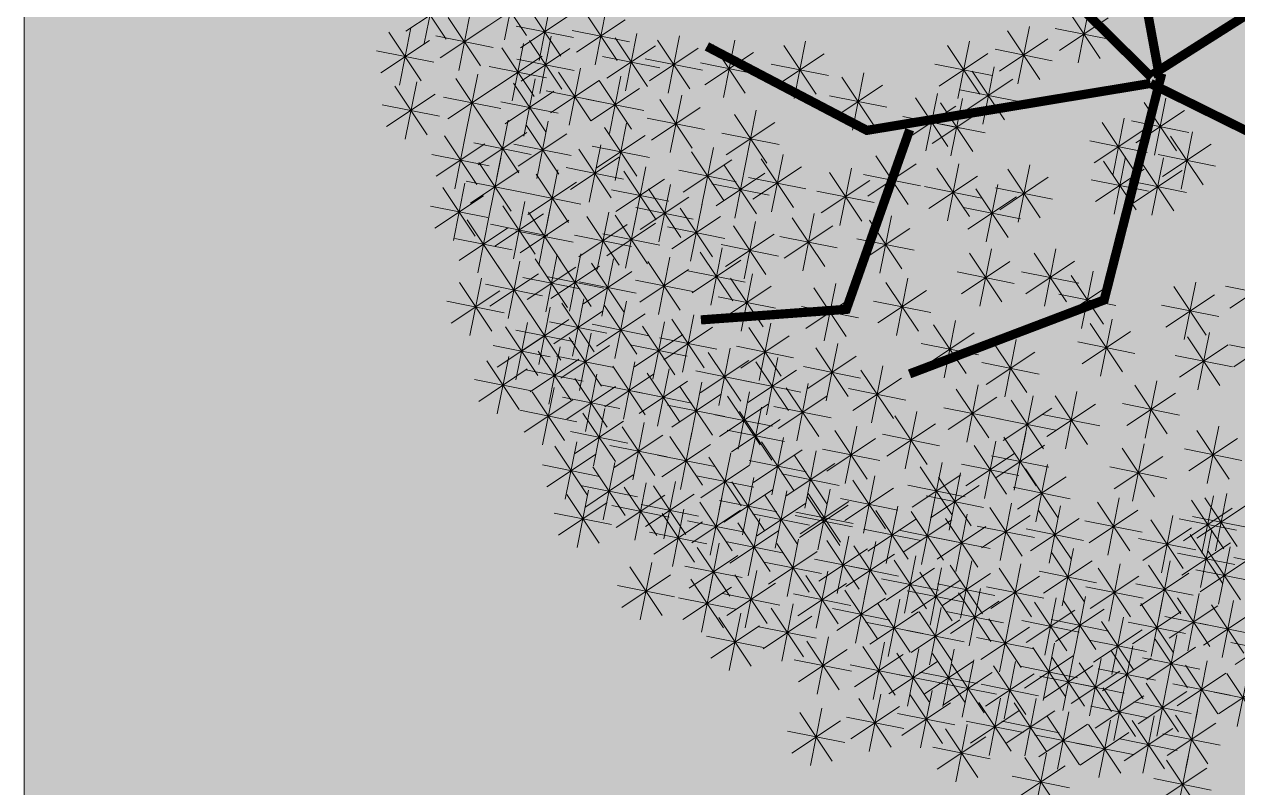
# Model space of a CAD drawing. Header units: inches. Extents: x 132383 to 134532, y 19213 to 20900.
# Drawn here: x 132396.21 to 132440.06, y 19936.84 to 19964.42 of the extents above; entities that cross this region are included whole.
import ezdxf

# ---------------------------------------------------------------- set-up
doc = ezdxf.new("R2010")
doc.units = ezdxf.units.IN
doc.header["$MEASUREMENT"] = 0
doc.layers.add('A-Dropline', color=8, linetype='Continuous', lineweight=5)
doc.layers.add('A-Plant', color=84, linetype='Continuous', lineweight=25)
doc.layers.add('A-Hatch', color=7, linetype='Continuous', lineweight=9, true_color=0xadadad)

# ---------------------------------------------------------------- blocks, each defined once
blk = doc.blocks.new('bonito')
at = {"color": 76, "lineweight": 18, "true_color": 0x316d18}
for p, q in [((-1.8793, 0.2429), (-1.7767, 0.3969)), ((-1.8462, 0.4105), (-1.8099, 0.2292)), ((-1.5769, 0.42), (-1.5406, 0.2387)), ((-0.9367, 0.239), (-0.8341, 0.393)), ((-0.9036, 0.4066), (-0.8673, 0.2253)), ((-2.0028, 0.3584), (-1.9665, 0.1771)), ((-2.0616, 0.319), (-1.9077, 0.2165)), ((-2.0359, 0.1908), (-1.9333, 0.3448)), ((-1.785, 0.3102), (-1.7487, 0.1289)), ((-2.0753, 0.2496), (-1.894, 0.2859)), ((-1.8438, 0.2708), (-1.6899, 0.1683)), ((-1.8181, 0.1426), (-1.7155, 0.2966)), ((-1.6489, 0.132), (-1.5463, 0.2861)), ((-1.6158, 0.2997), (-1.5795, 0.1183)), ((-1.4797, 0.1215), (-1.3771, 0.2755)), ((-1.4466, 0.2891), (-1.4103, 0.1078)), ((-1.8575, 0.2014), (-1.6762, 0.2377)), ((-1.6746, 0.2603), (-1.5207, 0.1577)), ((-1.5632, 0.2421), (-1.5269, 0.0607)), ((-1.5054, 0.2497), (-1.3515, 0.1472)), ((-1.4875, 0.0792), (-1.3848, 0.2333)), ((-1.4544, 0.2469), (-1.418, 0.0655)), ((-1.2665, 0.0961), (-1.1638, 0.2501)), ((-1.2333, 0.2637), (-1.197, 0.0823)), ((-0.9371, 0.2342), (-0.9008, 0.0528)), ((-2.1346, 0.1958), (-2.0983, 0.0144)), ((-2.0097, 0.0598), (-1.9071, 0.2138)), ((-1.9766, 0.2274), (-1.9403, 0.0461)), ((-1.7633, 0.202), (-1.727, 0.0207)), ((-1.6883, 0.1908), (-1.507, 0.2272)), ((-1.622, 0.2027), (-1.4681, 0.1001)), ((-1.5963, 0.0745), (-1.4937, 0.2285)), ((-1.5191, 0.1803), (-1.3378, 0.2166)), ((-1.5132, 0.2075), (-1.3592, 0.1049)), ((-1.2921, 0.2243), (-1.1382, 0.1217)), ((-0.9959, 0.1948), (-0.842, 0.0922)), ((-0.9702, 0.0665), (-0.8676, 0.2206)), ((-2.3099, -0.0003), (-2.2073, 0.1537)), ((-2.2768, 0.1673), (-2.2405, -0.014)), ((-2.1934, 0.1564), (-2.0395, 0.0538)), ((-2.1677, 0.0282), (-2.0651, 0.1822)), ((-2.0491, 0.1186), (-1.8678, 0.1549)), ((-2.0354, 0.188), (-1.8815, 0.0855)), ((-1.8221, 0.1626), (-1.6682, 0.0601)), ((-1.7964, 0.0344), (-1.6938, 0.1884)), ((-1.6357, 0.1333), (-1.4543, 0.1696)), ((-1.5269, 0.138), (-1.3455, 0.1744)), ((-1.3059, 0.1549), (-1.1245, 0.1912)), ((-1.0096, 0.1253), (-0.8282, 0.1616)), ((-0.8113, 0.0233), (-0.7087, 0.1774)), ((-0.7782, 0.191), (-0.7419, 0.0096)), ((-0.335, 0.013), (-0.2323, 0.1671)), ((-0.3018, 0.1807), (-0.2655, -0.0007)), ((-2.3356, 0.1279), (-2.1817, 0.0254)), ((-2.2071, 0.087), (-2.0258, 0.1233)), ((-1.9275, -0.0363), (-1.8248, 0.1177)), ((-1.8943, 0.1313), (-1.858, -0.05)), ((-1.8358, 0.0932), (-1.6545, 0.1295)), ((-1.5164, 0.1182), (-1.4801, -0.0632)), ((-0.8507, 0.0821), (-0.6694, 0.1184)), ((-0.837, 0.1516), (-0.6831, 0.049)), ((-0.3606, 0.1413), (-0.2067, 0.0387)), ((-2.3493, 0.0585), (-2.168, 0.0948)), ((-2.0671, -0.0642), (-1.9644, 0.0898)), ((-2.0339, 0.1034), (-1.9976, -0.078)), ((-1.9532, 0.0919), (-1.7992, -0.0106)), ((-1.7812, 0.0859), (-1.7448, -0.0955)), ((-1.6931, -0.0575), (-1.5905, 0.0965)), ((-1.66, 0.1101), (-1.6237, -0.0712)), ((-1.5752, 0.0788), (-1.4213, -0.0238)), ((-1.5496, -0.0495), (-1.4469, 0.1045)), ((-0.3849, 0.0885), (-0.3486, -0.0929)), ((-0.3744, 0.0718), (-0.193, 0.1081)), ((-0.2281, -0.0713), (-0.1255, 0.0827)), ((-0.195, 0.0963), (-0.1587, -0.085)), ((-2.1842, -0.1084), (-2.0816, 0.0456)), ((-2.1511, 0.0592), (-2.1148, -0.1221)), ((-2.0927, 0.064), (-1.9388, -0.0386)), ((-1.9669, 0.0225), (-1.7855, 0.0588)), ((-1.84, 0.0465), (-1.686, -0.0561)), ((-1.8143, -0.0818), (-1.7116, 0.0723)), ((-1.7188, 0.0707), (-1.5649, -0.0318)), ((-1.589, 0.0093), (-1.4076, 0.0456)), ((-1.123, -0.1003), (-1.0204, 0.0537)), ((-1.0899, 0.0673), (-1.0536, -0.1141)), ((-0.4437, 0.0491), (-0.2898, -0.0535)), ((-0.418, -0.0791), (-0.3154, 0.0749)), ((-0.2538, 0.0569), (-0.0999, -0.0456)), ((-2.2099, 0.0198), (-2.056, -0.0827)), ((-2.1064, -0.0054), (-1.9251, 0.0309)), ((-1.8537, -0.023), (-1.6723, 0.0134)), ((-1.7325, 0.0013), (-1.5512, 0.0376)), ((-1.3232, -0.1404), (-1.2206, 0.0136)), ((-1.2901, 0.0272), (-1.2538, -0.1541)), ((-1.1487, 0.0279), (-0.9948, -0.0747)), ((-0.4574, -0.0203), (-0.276, 0.016)), ((-0.2675, -0.0125), (-0.0862, 0.0238)), ((-2.2236, -0.0496), (-2.0422, -0.0133)), ((-2.0478, -0.0327), (-2.0115, -0.214)), ((-1.9624, -0.1766), (-1.8597, -0.0225)), ((-1.9293, -0.0089), (-1.8929, -0.1903)), ((-1.8385, -0.0382), (-1.8022, -0.2195)), ((-1.3489, -0.0122), (-1.195, -0.1147)), ((-1.1624, -0.0415), (-0.9811, -0.0052)), ((-0.381, -0.0315), (-0.3447, -0.2129)), ((-0.2585, -0.0358), (-0.2222, -0.2171)), ((-2.1066, -0.0721), (-1.9527, -0.1746)), ((-2.0809, -0.2003), (-1.9783, -0.0463)), ((-1.9881, -0.0483), (-1.8341, -0.1509)), ((-1.8716, -0.2058), (-1.769, -0.0518)), ((-1.7024, -0.2163), (-1.5998, -0.0623)), ((-1.6693, -0.0487), (-1.633, -0.2301)), ((-1.4937, -0.219), (-1.3911, -0.065)), ((-1.4606, -0.0513), (-1.4243, -0.2327)), ((-1.3626, -0.0816), (-1.1812, -0.0453)), ((-0.8945, -0.0743), (-0.8582, -0.2556)), ((-0.4398, -0.0709), (-0.2859, -0.1735)), ((-0.4141, -0.1992), (-0.3115, -0.0451)), ((-0.3173, -0.0752), (-0.1634, -0.1777)), ((-0.2916, -0.2034), (-0.189, -0.0494)), ((-2.1975, -0.2473), (-2.0948, -0.0933)), ((-2.1644, -0.0797), (-2.128, -0.2611)), ((-2.1203, -0.1415), (-1.9389, -0.1052)), ((-2.0018, -0.1178), (-1.8204, -0.0815)), ((-1.9695, -0.1088), (-1.9332, -0.2902)), ((-1.911, -0.147), (-1.7297, -0.1107)), ((-1.8973, -0.0776), (-1.7434, -0.1801)), ((-1.7281, -0.0881), (-1.5742, -0.1907)), ((-1.5194, -0.0907), (-1.3655, -0.1933)), ((-0.9533, -0.1137), (-0.7994, -0.2162)), ((-0.9276, -0.2419), (-0.825, -0.0879)), ((-0.4535, -0.1404), (-0.2722, -0.1041)), ((-0.331, -0.1446), (-0.1497, -0.1083)), ((-2.2369, -0.1885), (-2.0555, -0.1522)), ((-2.2232, -0.1191), (-2.0692, -0.2217)), ((-2.0283, -0.1482), (-1.8744, -0.2508)), ((-2.0026, -0.2765), (-1.9, -0.1224)), ((-1.7418, -0.1575), (-1.5605, -0.1212)), ((-1.5331, -0.1602), (-1.3518, -0.1239)), ((-0.967, -0.1831), (-0.7857, -0.1468)), ((-0.7764, -0.3019), (-0.6738, -0.1479)), ((-0.7433, -0.1343), (-0.707, -0.3156)), ((0.0976, -0.1452), (0.1339, -0.3265)), ((-2.042, -0.2177), (-1.8607, -0.1813)), ((-1.8065, -0.326), (-1.7038, -0.172)), ((-1.7733, -0.1584), (-1.737, -0.3398)), ((-1.1242, -0.1854), (-1.0879, -0.3668)), ((-0.8021, -0.1737), (-0.6482, -0.2762)), ((0.0388, -0.1846), (0.1927, -0.2871)), ((0.0644, -0.3128), (0.1671, -0.1588)), ((-2.1712, -0.3783), (-2.0686, -0.2243)), ((-2.1381, -0.2107), (-2.1018, -0.3921)), ((-1.9855, -0.3619), (-1.8829, -0.2079)), ((-1.9524, -0.1943), (-1.9161, -0.3756)), ((-1.8321, -0.1978), (-1.6782, -0.3004)), ((-1.6538, -0.3636), (-1.5511, -0.2096)), ((-1.6206, -0.196), (-1.5843, -0.3773)), ((-1.183, -0.2248), (-1.0291, -0.3274)), ((-1.1574, -0.3531), (-1.0547, -0.199)), ((-0.8158, -0.2431), (-0.6345, -0.2068)), ((0.0251, -0.254), (0.2064, -0.2177)), ((-1.8459, -0.2672), (-1.6645, -0.2309)), ((-0.7058, -0.4196), (-0.6031, -0.2656)), ((-0.6726, -0.252), (-0.6363, -0.4333)), ((-0.7314, -0.2914), (-0.5775, -0.3939)), ((-0.7452, -0.3608), (-0.5638, -0.3245)), ((-0.4068, -0.335), (-0.3704, -0.5164)), ((0.0317, -0.3361), (0.068, -0.5174)), ((-0.4656, -0.3744), (-0.3116, -0.477)), ((-0.4399, -0.5026), (-0.3372, -0.3486)), ((-0.0271, -0.3755), (0.1268, -0.478)), ((-0.0014, -0.5037), (0.1012, -0.3497)), ((-0.4793, -0.4438), (-0.2979, -0.4075)), ((-0.0408, -0.4449), (0.1405, -0.4086)), ((-0.5018, -0.6039), (-0.3991, -0.4499)), ((-0.4687, -0.4363), (-0.4323, -0.6176)), ((-0.0962, -0.4477), (-0.0598, -0.6291)), ((-0.7316, -0.4958), (-0.5777, -0.5984)), ((-0.5275, -0.4757), (-0.3735, -0.5782)), ((-0.155, -0.4871), (-0.001, -0.5897)), ((-0.1293, -0.6153), (-0.0266, -0.4613)), ((-0.7453, -0.5652), (-0.564, -0.5289)), ((-0.5412, -0.5451), (-0.3598, -0.5088)), ((-0.1687, -0.5565), (0.0127, -0.5202)), ((-0.0151, -0.5261), (0.0212, -0.7075)), ((-0.4361, -0.727), (-0.3334, -0.573)), ((-0.4029, -0.5594), (-0.3666, -0.7407)), ((-0.23, -0.7161), (-0.1274, -0.562)), ((-0.1969, -0.5484), (-0.1606, -0.7298)), ((-0.0739, -0.5655), (0.08, -0.6681)), ((-0.0483, -0.6938), (0.0544, -0.5397)), ((-0.4617, -0.5987), (-0.3078, -0.7013)), ((-0.2557, -0.5878), (-0.1018, -0.6904)), ((-0.0877, -0.635), (0.0937, -0.5987)), ((-0.4754, -0.6682), (-0.2941, -0.6319)), ((-0.2694, -0.6573), (-0.0881, -0.6209)), ((-0.2142, -0.7951), (-0.1116, -0.6411)), ((-0.1811, -0.6275), (-0.1448, -0.8089)), ((-0.2399, -0.6669), (-0.086, -0.7695)), ((-0.2536, -0.7363), (-0.0723, -0.7)), ((-0.1485, -1.0278), (-0.0458, -0.8738)), ((-0.1153, -0.8602), (-0.079, -1.0415)), ((-0.1741, -0.8996), (-0.0202, -1.0021)), ((-0.1879, -0.969), (-0.0065, -0.9327))]:
    blk.add_line(p, q, dxfattribs=at)
at = {"color": 74, "lineweight": 18, "true_color": 0x489f23}
for p, q in [((-0.7181, 0.3943), (-0.6818, 0.2129)), ((-0.7513, 0.2267), (-0.6486, 0.3807)), ((-0.6728, -0.4564), (-0.6365, -0.6378)), ((-0.7059, -0.624), (-0.6033, -0.47)), ((-0.765, -0.7207), (-0.7287, -0.9021)), ((-0.7982, -0.8884), (-0.6955, -0.7343))]:
    blk.add_line(p, q, dxfattribs=at)
at = {"color": 88, "lineweight": 18, "true_color": 0x17320b}
for p, q in [((-2.1969, -0.2501), (-2.043, -0.3527)), ((-2.0249, -0.3031), (-1.8436, -0.2668)), ((-2.0112, -0.2337), (-1.8573, -0.3362)), ((-1.9209, -0.2561), (-1.8846, -0.4374)), ((-1.8098, -0.4185), (-1.7072, -0.2645)), ((-1.7767, -0.2509), (-1.7404, -0.4323)), ((-1.6932, -0.3048), (-1.5118, -0.2685)), ((-1.6794, -0.2354), (-1.5255, -0.3379)), ((-1.5195, -0.4048), (-1.4169, -0.2508)), ((-1.4864, -0.2372), (-1.4501, -0.4186)), ((-1.1968, -0.2943), (-1.0154, -0.2579)), ((-2.3023, -0.449), (-2.1996, -0.295)), ((-2.2691, -0.2814), (-2.2328, -0.4627)), ((-2.2106, -0.3195), (-2.0293, -0.2832)), ((-1.9797, -0.2955), (-1.8258, -0.398)), ((-1.954, -0.4237), (-1.8514, -0.2697)), ((-1.8355, -0.2903), (-1.6816, -0.3929)), ((-1.5452, -0.2766), (-1.3913, -0.3792)), ((-1.3879, -0.4466), (-1.2852, -0.2926)), ((-1.3548, -0.279), (-1.3184, -0.4603)), ((-2.3279, -0.3208), (-2.174, -0.4233)), ((-2.1285, -0.4823), (-2.0259, -0.3283)), ((-2.0954, -0.3147), (-2.0591, -0.4961)), ((-1.9934, -0.3649), (-1.812, -0.3286)), ((-1.8492, -0.3597), (-1.6679, -0.3234)), ((-1.5589, -0.346), (-1.3775, -0.3097)), ((-1.4136, -0.3184), (-1.2596, -0.4209)), ((-1.1706, -0.492), (-1.068, -0.3379)), ((-1.1375, -0.3243), (-1.1012, -0.5057)), ((-2.3417, -0.3902), (-2.1603, -0.3539)), ((-2.1542, -0.3541), (-2.0003, -0.4567)), ((-1.9782, -0.3801), (-1.9419, -0.5615)), ((-1.7025, -0.5303), (-1.5999, -0.3763)), ((-1.6694, -0.3627), (-1.6331, -0.5441)), ((-1.4273, -0.3878), (-1.2459, -0.3515)), ((-1.2879, -0.5151), (-1.1852, -0.3611)), ((-1.2548, -0.3474), (-1.2184, -0.5288)), ((-1.1963, -0.3637), (-1.0424, -0.4663)), ((-0.9598, -0.3776), (-0.9234, -0.559)), ((-2.1679, -0.4235), (-1.9865, -0.3872)), ((-2.037, -0.4195), (-1.8831, -0.5221)), ((-2.0113, -0.5477), (-1.9087, -0.3937)), ((-1.8632, -0.5625), (-1.7606, -0.4085)), ((-1.8301, -0.3949), (-1.7938, -0.5762)), ((-1.7282, -0.4021), (-1.5743, -0.5047)), ((-1.5104, -0.56), (-1.4077, -0.406)), ((-1.4772, -0.3924), (-1.4409, -0.5737)), ((-1.3273, -0.4563), (-1.1459, -0.42)), ((-1.3136, -0.3868), (-1.1596, -0.4894)), ((-1.21, -0.4332), (-1.0287, -0.3969)), ((-1.0186, -0.417), (-0.8646, -0.5196)), ((-0.9929, -0.5452), (-0.8902, -0.3912)), ((-2.1279, -0.5948), (-2.0253, -0.4408)), ((-2.0948, -0.4271), (-2.0585, -0.6085)), ((-2.0507, -0.4889), (-1.8694, -0.4526)), ((-1.8889, -0.4343), (-1.735, -0.5368)), ((-1.7419, -0.4715), (-1.5606, -0.4352)), ((-1.536, -0.4318), (-1.3821, -0.5343)), ((-1.3142, -0.6096), (-1.2115, -0.4555)), ((-1.281, -0.4419), (-1.2447, -0.6233)), ((-1.0323, -0.4864), (-0.8509, -0.4501)), ((-2.1536, -0.4665), (-1.9997, -0.5691)), ((-1.9026, -0.5037), (-1.7212, -0.4674)), ((-1.7478, -0.491), (-1.7115, -0.6723)), ((-1.5498, -0.5012), (-1.3684, -0.4649)), ((-1.3398, -0.4813), (-1.1859, -0.5839)), ((-1.1027, -0.4981), (-1.0664, -0.6794)), ((-2.1778, -0.5326), (-2.1414, -0.714)), ((-2.1673, -0.536), (-1.9859, -0.4997)), ((-2.0067, -0.6801), (-1.9041, -0.5261)), ((-1.9736, -0.5125), (-1.9373, -0.6938)), ((-1.8066, -0.5304), (-1.6527, -0.6329)), ((-1.781, -0.6586), (-1.6783, -0.5046)), ((-1.6934, -0.6855), (-1.5908, -0.5315)), ((-1.6603, -0.5179), (-1.624, -0.6992)), ((-1.5121, -0.5326), (-1.4758, -0.714)), ((-1.3536, -0.5508), (-1.1722, -0.5145)), ((-1.1615, -0.5374), (-1.0076, -0.64)), ((-1.1358, -0.6657), (-1.0332, -0.5117)), ((-2.2366, -0.572), (-2.0826, -0.6746)), ((-2.2109, -0.7003), (-2.1082, -0.5462)), ((-2.0324, -0.5519), (-1.8785, -0.6544)), ((-1.9394, -0.5738), (-1.9031, -0.7551)), ((-1.8204, -0.5998), (-1.639, -0.5635)), ((-1.7191, -0.5573), (-1.5652, -0.6598)), ((-1.5709, -0.572), (-1.417, -0.6746)), ((-1.5453, -0.7003), (-1.4426, -0.5462)), ((-1.415, -0.7216), (-1.3124, -0.5676)), ((-1.3819, -0.5539), (-1.3456, -0.7353)), ((-1.1752, -0.6069), (-0.9939, -0.5706)), ((-0.8993, -0.5699), (-0.863, -0.7512)), ((-2.2503, -0.6415), (-2.0689, -0.6051)), ((-2.0461, -0.6213), (-1.8648, -0.585)), ((-1.9982, -0.6132), (-1.8443, -0.7157)), ((-1.9726, -0.7414), (-1.8699, -0.5874)), ((-1.7328, -0.6267), (-1.5514, -0.5904)), ((-1.6821, -0.6141), (-1.6458, -0.7954)), ((-1.5847, -0.6415), (-1.4033, -0.6052)), ((-1.4407, -0.5933), (-1.2868, -0.6959)), ((-1.3483, -0.6124), (-1.3119, -0.7937)), ((-0.9581, -0.6093), (-0.8042, -0.7118)), ((-0.9325, -0.7375), (-0.8298, -0.5835)), ((-2.0705, -0.6444), (-2.0341, -0.8258)), ((-2.0119, -0.6826), (-1.8306, -0.6463)), ((-1.8409, -0.7832), (-1.7383, -0.6291)), ((-1.8078, -0.6155), (-1.7715, -0.7969)), ((-1.7152, -0.7817), (-1.6126, -0.6277)), ((-1.4905, -0.6409), (-1.4542, -0.8222)), ((-1.4544, -0.6628), (-1.273, -0.6265)), ((-1.4071, -0.6518), (-1.2531, -0.7543)), ((-1.3814, -0.78), (-1.2787, -0.626)), ((-0.9719, -0.6787), (-0.7905, -0.6424)), ((-2.1293, -0.6838), (-1.9753, -0.7864)), ((-2.1036, -0.8121), (-2.0009, -0.658)), ((-1.9388, -0.6862), (-1.9025, -0.8676)), ((-1.8803, -0.7244), (-1.699, -0.6881)), ((-1.8666, -0.6549), (-1.7127, -0.7575)), ((-1.7546, -0.7229), (-1.5733, -0.6866)), ((-1.7409, -0.6535), (-1.587, -0.756)), ((-1.5493, -0.6803), (-1.3954, -0.7828)), ((-1.5236, -0.8085), (-1.421, -0.6545)), ((-1.4208, -0.7212), (-1.2394, -0.6849)), ((-2.143, -0.7533), (-1.9616, -0.7169)), ((-1.9976, -0.7256), (-1.8437, -0.8282)), ((-1.972, -0.8538), (-1.8693, -0.6998)), ((-1.677, -0.8629), (-1.5744, -0.7089)), ((-1.6439, -0.6953), (-1.6076, -0.8766)), ((-1.563, -0.7497), (-1.3816, -0.7134)), ((-1.2201, -0.8603), (-1.1175, -0.7063)), ((-1.187, -0.6927), (-1.1507, -0.874)), ((-2.0113, -0.795), (-1.83, -0.7587)), ((-1.8147, -0.9142), (-1.7121, -0.7601)), ((-1.7816, -0.7465), (-1.7453, -0.9279)), ((-1.7164, -0.8041), (-1.5351, -0.7678)), ((-1.7027, -0.7347), (-1.5488, -0.8372)), ((-1.5204, -0.9204), (-1.4177, -0.7664)), ((-1.4872, -0.7528), (-1.4509, -0.9341)), ((-1.2595, -0.8015), (-1.0782, -0.7652)), ((-1.2458, -0.732), (-1.0919, -0.8346)), ((-0.8238, -0.7601), (-0.6699, -0.8627)), ((-0.3973, -0.9206), (-0.2946, -0.7666)), ((-0.3642, -0.753), (-0.3278, -0.9344)), ((-2.0818, -0.8066), (-2.0455, -0.988)), ((-1.9172, -0.7944), (-1.8808, -0.9758)), ((-1.8404, -0.7859), (-1.6865, -0.8885)), ((-1.546, -0.7922), (-1.3921, -0.8947)), ((-1.0423, -0.7999), (-1.006, -0.9813)), ((-0.8376, -0.8296), (-0.6562, -0.7932)), ((-0.6014, -0.9408), (-0.4988, -0.7868)), ((-0.5683, -0.7731), (-0.532, -0.9545)), ((-0.423, -0.7924), (-0.269, -0.895)), ((-2.1149, -0.9743), (-2.0123, -0.8203)), ((-1.976, -0.8338), (-1.822, -0.9364)), ((-1.9503, -0.9621), (-1.8476, -0.808)), ((-1.8541, -0.8554), (-1.6727, -0.8191)), ((-1.6324, -0.9902), (-1.5297, -0.8362)), ((-1.5993, -0.8226), (-1.5629, -1.0039)), ((-1.5598, -0.8616), (-1.3784, -0.8253)), ((-1.4237, -0.9929), (-1.321, -0.8388)), ((-1.3906, -0.8252), (-1.3542, -1.0066)), ((-1.1011, -0.8393), (-0.9472, -0.9419)), ((-1.0754, -0.9676), (-0.9728, -0.8135)), ((-0.6271, -0.8125), (-0.4732, -0.9151)), ((-2.1543, -0.9155), (-1.973, -0.8792)), ((-2.1406, -0.846), (-1.9867, -0.9486)), ((-1.9897, -0.9033), (-1.8083, -0.8669)), ((-1.772, -1.0182), (-1.6693, -0.8641)), ((-1.7388, -0.8505), (-1.7025, -1.0319)), ((-1.6581, -0.862), (-1.5041, -0.9645)), ((-1.4494, -0.8646), (-1.2954, -0.9672)), ((-1.2339, -0.8827), (-1.1976, -1.0641)), ((-1.1148, -0.9088), (-0.9334, -0.8724)), ((-0.6408, -0.882), (-0.4595, -0.8457)), ((-1.7976, -0.8899), (-1.6437, -0.9925)), ((-1.6718, -0.9314), (-1.4904, -0.8951)), ((-1.6153, -1.0757), (-1.5126, -0.9216)), ((-1.5822, -0.908), (-1.5458, -1.0894)), ((-1.4631, -0.9341), (-1.2817, -0.8978)), ((-1.2927, -0.9221), (-1.1388, -1.0247)), ((-1.267, -1.0504), (-1.1644, -0.8963)), ((-0.4501, -1.0675), (-0.3474, -0.9134)), ((-0.4169, -0.8998), (-0.3806, -1.0812)), ((-1.8114, -0.9594), (-1.63, -0.9231)), ((-1.641, -0.9474), (-1.487, -1.05)), ((-1.3064, -0.9916), (-1.125, -0.9552)), ((-1.0057, -1.1106), (-0.903, -0.9566)), ((-0.9726, -0.943), (-0.9362, -1.1243)), ((-0.7823, -0.9493), (-0.746, -1.1306)), ((-0.4757, -0.9392), (-0.3218, -1.0418)), ((-2.1266, -0.9933), (-2.0903, -1.1747)), ((-1.9339, -1.1395), (-1.8313, -0.9854)), ((-1.9008, -0.9718), (-1.8645, -1.1532)), ((-1.7252, -1.1421), (-1.6226, -0.9881)), ((-1.6921, -0.9745), (-1.6558, -1.1558)), ((-1.6547, -1.0169), (-1.4733, -0.9805)), ((-1.477, -1.1368), (-1.3744, -0.9828)), ((-1.4661, -1.1347), (-1.3634, -0.9807)), ((-1.4439, -0.9692), (-1.4076, -1.1506)), ((-1.4329, -0.9671), (-1.3966, -1.1484)), ((-1.0314, -0.9824), (-0.8774, -1.0849)), ((-0.8411, -0.9887), (-0.6872, -1.0912)), ((-0.8154, -1.1169), (-0.7128, -0.9629)), ((-0.4894, -1.0087), (-0.3081, -0.9723)), ((-2.1854, -1.0327), (-2.0315, -1.1353)), ((-2.1597, -1.161), (-2.0571, -1.0069)), ((-1.9596, -1.0112), (-1.8057, -1.1138)), ((-1.7509, -1.0139), (-1.597, -1.1164)), ((-1.5027, -1.0086), (-1.3488, -1.1112)), ((-1.4917, -1.0065), (-1.3378, -1.109)), ((-1.3454, -1.1786), (-1.2428, -1.0246)), ((-1.3123, -1.011), (-1.276, -1.1923)), ((-1.099, -1.0364), (-1.0627, -1.2178)), ((-1.0451, -1.0518), (-0.8637, -1.0155)), ((-0.8548, -1.0581), (-0.6734, -1.0218)), ((-0.5936, -1.1851), (-0.491, -1.031)), ((-0.5605, -1.0174), (-0.5242, -1.1988)), ((-2.1991, -1.1022), (-2.0178, -1.0659)), ((-1.9733, -1.0807), (-1.792, -1.0443)), ((-1.7646, -1.0833), (-1.5833, -1.047)), ((-1.5914, -1.0669), (-1.5551, -1.2482)), ((-1.5164, -1.078), (-1.3351, -1.0417)), ((-1.5055, -1.0759), (-1.3241, -1.0396)), ((-1.3711, -1.0504), (-1.2172, -1.1529)), ((-1.1578, -1.0758), (-1.0039, -1.1784)), ((-1.1321, -1.204), (-1.0295, -1.05)), ((-0.6193, -1.0568), (-0.4654, -1.1594)), ((-0.0486, -1.2122), (0.0541, -1.0582)), ((-0.0154, -1.0446), (0.0209, -1.2259)), ((-1.8293, -1.2518), (-1.7266, -1.0978)), ((-1.7961, -1.0842), (-1.7598, -1.2655)), ((-1.6502, -1.1063), (-1.4963, -1.2088)), ((-1.6246, -1.2345), (-1.5219, -1.0805)), ((-1.4387, -1.1044), (-1.4024, -1.2858)), ((-1.3848, -1.1198), (-1.2034, -1.0835)), ((-1.1715, -1.1452), (-0.9902, -1.1089)), ((-0.633, -1.1263), (-0.4516, -1.09)), ((-0.0742, -1.0839), (0.0797, -1.1865)), ((-1.8549, -1.1236), (-1.701, -1.2261)), ((-1.664, -1.1757), (-1.4826, -1.1394)), ((-1.4975, -1.1438), (-1.3436, -1.2464)), ((-1.4719, -1.2721), (-1.3692, -1.118)), ((-1.3027, -1.2826), (-1.2, -1.1286)), ((-1.2695, -1.115), (-1.2332, -1.2963)), ((-1.0499, -1.3001), (-0.9473, -1.1461)), ((-1.0168, -1.1325), (-0.9805, -1.3138)), ((-0.4067, -1.2839), (-0.3041, -1.1299)), ((-0.3736, -1.1163), (-0.3373, -1.2976)), ((-0.0879, -1.1534), (0.0934, -1.1171)), ((-1.8687, -1.193), (-1.6873, -1.1567)), ((-1.5257, -1.19), (-1.4894, -1.3713)), ((-1.5113, -1.2133), (-1.3299, -1.1769)), ((-1.3421, -1.2238), (-1.1607, -1.1875)), ((-1.3283, -1.1544), (-1.1744, -1.2569)), ((-1.1734, -1.1846), (-1.1371, -1.3659)), ((-1.0756, -1.1719), (-0.9217, -1.2745)), ((-0.9413, -1.3228), (-0.8386, -1.1688)), ((-0.9081, -1.1552), (-0.8718, -1.3365)), ((-0.4461, -1.2251), (-0.2648, -1.1888)), ((-0.4324, -1.1557), (-0.2785, -1.2582)), ((-1.724, -1.367), (-1.6214, -1.213)), ((-1.6909, -1.1993), (-1.6546, -1.3807)), ((-1.5845, -1.2294), (-1.4306, -1.3319)), ((-1.5588, -1.3576), (-1.4562, -1.2036)), ((-1.4291, -1.3761), (-1.3265, -1.222)), ((-1.396, -1.2084), (-1.3597, -1.3898)), ((-1.2322, -1.224), (-1.0783, -1.3266)), ((-1.2066, -1.3522), (-1.1039, -1.1982)), ((-1.1248, -1.2223), (-1.0885, -1.4036)), ((-1.0893, -1.2413), (-0.9079, -1.205)), ((-0.9807, -1.264), (-0.7993, -1.2277)), ((-0.9669, -1.1946), (-0.813, -1.2971)), ((-0.7846, -1.3803), (-0.6819, -1.2263)), ((-0.7515, -1.2127), (-0.7151, -1.394)), ((-0.6194, -1.3709), (-0.5167, -1.2169)), ((-0.5863, -1.2033), (-0.5499, -1.3846)), ((-0.2665, -1.3684), (-0.1639, -1.2144)), ((-0.2334, -1.2008), (-0.1971, -1.3821)), ((-1.859, -1.4177), (-1.7564, -1.2637)), ((-1.8259, -1.2501), (-1.7896, -1.4314)), ((-1.7497, -1.2387), (-1.5958, -1.3413)), ((-1.5982, -1.2988), (-1.4169, -1.2625)), ((-1.4548, -1.2478), (-1.3009, -1.3504)), ((-1.2459, -1.2934), (-1.0646, -1.2571)), ((-1.1836, -1.2616), (-1.0297, -1.3642)), ((-1.1579, -1.3899), (-1.0553, -1.2359)), ((-0.8103, -1.2521), (-0.6563, -1.3546)), ((-0.6451, -1.2427), (-0.4911, -1.3452)), ((-0.4272, -1.4006), (-0.3245, -1.2465)), ((-0.3941, -1.2329), (-0.3577, -1.4143)), ((-0.2922, -1.2402), (-0.1383, -1.3427)), ((-1.8847, -1.2895), (-1.7308, -1.392)), ((-1.7634, -1.3082), (-1.5821, -1.2719)), ((-1.4685, -1.3173), (-1.2872, -1.2809)), ((-1.3514, -1.4494), (-1.2488, -1.2953)), ((-1.3183, -1.2817), (-1.282, -1.4631)), ((-1.1973, -1.3311), (-1.016, -1.2948)), ((-1.0197, -1.4511), (-0.917, -1.297)), ((-0.9866, -1.2834), (-0.9502, -1.4648)), ((-0.824, -1.3215), (-0.6426, -1.2852)), ((-0.6588, -1.3121), (-0.4774, -1.2758)), ((-0.4666, -1.3418), (-0.2852, -1.3054)), ((-0.4529, -1.2723), (-0.2989, -1.3749)), ((-0.3059, -1.3096), (-0.1246, -1.2733)), ((-0.0447, -1.4365), (0.0579, -1.2825)), ((-0.0116, -1.2689), (0.0247, -1.4503)), ((-1.8984, -1.3589), (-1.7171, -1.3226)), ((-1.7042, -1.3383), (-1.6679, -1.5196)), ((-1.6372, -1.4859), (-1.5346, -1.3318)), ((-1.6041, -1.3182), (-1.5678, -1.4996)), ((-1.4937, -1.4778), (-1.391, -1.3238)), ((-1.4605, -1.3102), (-1.4242, -1.4916)), ((-1.3771, -1.3211), (-1.2232, -1.4237)), ((-1.0454, -1.3228), (-0.8914, -1.4254)), ((-0.7023, -1.4764), (-0.5997, -1.3224)), ((-0.6692, -1.3088), (-0.6329, -1.4901)), ((-0.3513, -1.3369), (-0.315, -1.5183)), ((-0.0841, -1.3777), (0.0972, -1.3414)), ((-0.0704, -1.3083), (0.0835, -1.4109)), ((-1.763, -1.3777), (-1.6091, -1.4802)), ((-1.7373, -1.5059), (-1.6347, -1.3519)), ((-1.6629, -1.3576), (-1.509, -1.4602)), ((-1.5331, -1.419), (-1.3517, -1.3827)), ((-1.5193, -1.3496), (-1.3654, -1.4522)), ((-1.3908, -1.3906), (-1.2095, -1.3543)), ((-1.0946, -1.3732), (-1.0583, -1.5545)), ((-1.0591, -1.3923), (-0.8777, -1.356)), ((-0.7417, -1.4176), (-0.5604, -1.3813)), ((-0.728, -1.3482), (-0.5741, -1.4507)), ((-0.5304, -1.3728), (-0.4941, -1.5541)), ((-0.4101, -1.3763), (-0.2562, -1.4789)), ((-0.3844, -1.5046), (-0.2818, -1.3505)), ((-1.7767, -1.4471), (-1.5953, -1.4108)), ((-1.6766, -1.4271), (-1.4953, -1.3907)), ((-1.2857, -1.5725), (-1.1831, -1.4184)), ((-1.2526, -1.4048), (-1.2163, -1.5862)), ((-1.1534, -1.4126), (-0.9995, -1.5151)), ((-1.1277, -1.5408), (-1.0251, -1.3868)), ((-0.9144, -1.5662), (-0.8118, -1.4122)), ((-0.8813, -1.3986), (-0.845, -1.58)), ((-0.5892, -1.4122), (-0.4353, -1.5147)), ((-0.5635, -1.5404), (-0.4609, -1.3864)), ((-0.4238, -1.4458), (-0.2425, -1.4094)), ((-1.5299, -1.5977), (-1.4273, -1.4436)), ((-1.4968, -1.43), (-1.4605, -1.6114)), ((-1.4092, -1.4569), (-1.3729, -1.6383)), ((-1.3114, -1.4442), (-1.1575, -1.5468)), ((-1.1671, -1.482), (-0.9857, -1.4457)), ((-0.9401, -1.438), (-0.7862, -1.5406)), ((-0.6029, -1.4816), (-0.4216, -1.4453)), ((-0.2192, -1.6048), (-0.1166, -1.4507)), ((-0.1861, -1.4371), (-0.1498, -1.6185)), ((-0.0316, -1.6116), (0.0711, -1.4576)), ((0.0016, -1.444), (0.0379, -1.6253)), ((-1.5556, -1.4694), (-1.4017, -1.572)), ((-1.468, -1.4963), (-1.3141, -1.5989)), ((-1.4424, -1.6246), (-1.3397, -1.4705)), ((-1.3251, -1.5137), (-1.1438, -1.4773)), ((-1.085, -1.6448), (-0.9823, -1.4908)), ((-1.0518, -1.4772), (-1.0155, -1.6585)), ((-0.9538, -1.5074), (-0.7725, -1.4711)), ((-0.9037, -1.492), (-0.8674, -1.6733)), ((-0.7321, -1.6423), (-0.6295, -1.4883)), ((-0.699, -1.4747), (-0.6627, -1.656)), ((-0.5024, -1.6407), (-0.3997, -1.4867)), ((-0.4692, -1.4731), (-0.4329, -1.6544)), ((-0.2449, -1.4765), (-0.091, -1.5791)), ((-0.0573, -1.4834), (0.0967, -1.5859)), ((-1.6654, -1.5319), (-1.6291, -1.7133)), ((-1.5693, -1.5389), (-1.388, -1.5025)), ((-1.4818, -1.5658), (-1.3004, -1.5294)), ((-1.1106, -1.5166), (-0.9567, -1.6191)), ((-0.9625, -1.5314), (-0.8086, -1.6339)), ((-0.9368, -1.6596), (-0.8342, -1.5056)), ((-0.7578, -1.5141), (-0.6039, -1.6166)), ((-0.528, -1.5125), (-0.3741, -1.615)), ((-0.2586, -1.546), (-0.0772, -1.5097)), ((-0.071, -1.5528), (0.1104, -1.5165)), ((-1.7242, -1.5713), (-1.5703, -1.6739)), ((-1.6985, -1.6995), (-1.5959, -1.5455)), ((-1.4458, -1.7171), (-1.3431, -1.563)), ((-1.4126, -1.5494), (-1.3763, -1.7308)), ((-1.2555, -1.7234), (-1.1529, -1.5694)), ((-1.2224, -1.5558), (-1.1861, -1.7371)), ((-1.1244, -1.586), (-0.943, -1.5497)), ((-0.9762, -1.6008), (-0.7949, -1.5645)), ((-0.7715, -1.5835), (-0.5902, -1.5472)), ((-0.5418, -1.5819), (-0.3604, -1.5456)), ((-0.4457, -1.7183), (-0.3431, -1.5642)), ((-0.4126, -1.5506), (-0.3763, -1.732)), ((-1.7379, -1.6407), (-1.5566, -1.6044)), ((-1.4714, -1.5888), (-1.3175, -1.6914)), ((-1.2812, -1.5952), (-1.1273, -1.6977)), ((-1.0633, -1.753), (-0.9607, -1.599)), ((-1.0302, -1.5854), (-0.9939, -1.7668)), ((-0.8385, -1.6122), (-0.8022, -1.7936)), ((-0.5853, -1.7462), (-0.4827, -1.5922)), ((-0.5522, -1.5786), (-0.5159, -1.7599)), ((-0.4714, -1.59), (-0.3175, -1.6926)), ((-0.2744, -1.6118), (-0.2381, -1.7932)), ((-0.0238, -1.7463), (0.0789, -1.5923)), ((0.0093, -1.5787), (0.0457, -1.76)), ((-1.4852, -1.6583), (-1.3038, -1.622)), ((-1.3488, -1.6492), (-1.3125, -1.8306)), ((-1.2949, -1.6646), (-1.1135, -1.6283)), ((-1.089, -1.6248), (-0.9351, -1.7274)), ((-0.8973, -1.6516), (-0.7434, -1.7542)), ((-0.8717, -1.7798), (-0.769, -1.6258)), ((-0.6247, -1.6874), (-0.4434, -1.6511)), ((-0.611, -1.618), (-0.4571, -1.7205)), ((-0.4851, -1.6595), (-0.3038, -1.6231)), ((-0.3332, -1.6512), (-0.1793, -1.7538)), ((-0.3075, -1.7794), (-0.2049, -1.6254)), ((-0.1588, -1.797), (-0.0562, -1.643)), ((-0.1257, -1.6294), (-0.0894, -1.8108)), ((-0.0632, -1.6875), (0.1182, -1.6512)), ((-0.0495, -1.6181), (0.1045, -1.7206)), ((-1.4076, -1.6886), (-1.2537, -1.7912)), ((-1.382, -1.8168), (-1.2793, -1.6628)), ((-1.1783, -1.6802), (-1.142, -1.8616)), ((-1.1027, -1.6942), (-0.9213, -1.6579)), ((-0.9111, -1.721), (-0.7297, -1.6847)), ((-0.7374, -1.8211), (-0.6348, -1.6671)), ((-0.7043, -1.6534), (-0.668, -1.8348)), ((-0.5893, -1.8359), (-0.4866, -1.6818)), ((-0.5562, -1.6682), (-0.5198, -1.8496)), ((-0.3469, -1.7206), (-0.1655, -1.6843)), ((-0.1845, -1.6688), (-0.0306, -1.7714)), ((0.0585, -1.8424), (0.1611, -1.6884)), ((0.0916, -1.6748), (0.1279, -1.8561)), ((-1.4214, -1.758), (-1.24, -1.7217)), ((-1.2371, -1.7196), (-1.0832, -1.8222)), ((-1.2114, -1.8479), (-1.1088, -1.6938)), ((-1.1022, -1.8734), (-0.9996, -1.7194)), ((-1.0691, -1.7058), (-1.0328, -1.8871)), ((-0.9394, -1.7242), (-0.9031, -1.9056)), ((-0.7768, -1.7623), (-0.5955, -1.726)), ((-0.7631, -1.6928), (-0.6092, -1.7954)), ((-0.615, -1.7076), (-0.461, -1.8102)), ((-0.376, -1.8613), (-0.2734, -1.7073)), ((-0.3429, -1.6936), (-0.3066, -1.875)), ((-0.1982, -1.7382), (-0.0168, -1.7019)), ((0.0328, -1.7142), (0.1867, -1.8167)), ((-1.4695, -1.8995), (-1.3668, -1.7455)), ((-1.4364, -1.7319), (-1.4, -1.9133)), ((-1.2508, -1.7891), (-1.0694, -1.7527)), ((-1.1279, -1.7452), (-0.974, -1.8477)), ((-0.9982, -1.7636), (-0.8443, -1.8662)), ((-0.9725, -1.8919), (-0.8699, -1.7378)), ((-0.8639, -1.9145), (-0.7612, -1.7605)), ((-0.8308, -1.7469), (-0.7944, -1.9283)), ((-0.6878, -1.7566), (-0.6515, -1.9379)), ((-0.6287, -1.7771), (-0.4473, -1.7407)), ((-0.4154, -1.8025), (-0.2341, -1.7662)), ((-0.4017, -1.733), (-0.2478, -1.8356)), ((-0.1, -1.7576), (-0.0637, -1.9389)), ((0.0191, -1.7836), (0.2004, -1.7473)), ((-1.5089, -1.8407), (-1.3275, -1.8044)), ((-1.4952, -1.7713), (-1.3412, -1.8739)), ((-1.3168, -1.9371), (-1.2142, -1.7831)), ((-1.2837, -1.7695), (-1.2474, -1.9508)), ((-1.1416, -1.8146), (-0.9602, -1.7783)), ((-1.0119, -1.8331), (-0.8305, -1.7967)), ((-0.8896, -1.7863), (-0.7356, -1.8889)), ((-0.7466, -1.796), (-0.5927, -1.8985)), ((-0.721, -1.9242), (-0.6183, -1.7702)), ((-0.1588, -1.797), (-0.0049, -1.8995)), ((-0.1331, -1.9252), (-0.0305, -1.7712)), ((-1.3562, -1.8783), (-1.1748, -1.842)), ((-1.3425, -1.8089), (-1.1886, -1.9114)), ((-1.111, -1.8413), (-1.0747, -2.0226)), ((-1.016, -1.9894), (-0.9133, -1.8354)), ((-0.9828, -1.8218), (-0.9465, -2.0031)), ((-0.9033, -1.8557), (-0.7219, -1.8194)), ((-0.7604, -1.8654), (-0.579, -1.8291)), ((-0.6906, -1.8314), (-0.6543, -2.0127)), ((-0.4549, -1.9967), (-0.3523, -1.8426)), ((-0.4218, -1.829), (-0.3855, -2.0104)), ((-0.1725, -1.8664), (0.0088, -1.8301)), ((-1.1698, -1.8807), (-1.0159, -1.9832)), ((-1.1441, -2.0089), (-1.0415, -1.8549)), ((-1.0416, -1.8612), (-0.8877, -1.9637)), ((-0.8902, -2.021), (-0.7876, -1.8669)), ((-0.8571, -1.8533), (-0.8208, -2.0347)), ((-0.7494, -1.8708), (-0.5955, -1.9733)), ((-0.7237, -1.999), (-0.6211, -1.845)), ((-0.5758, -2.0209), (-0.4732, -1.8669)), ((-0.5427, -1.8532), (-0.5064, -2.0346)), ((-0.4806, -1.8684), (-0.3267, -1.971)), ((-0.3017, -2.0271), (-0.1991, -1.8731)), ((-0.2686, -1.8595), (-0.2323, -2.0408)), ((-0.0325, -2.0176), (0.0702, -1.8636)), ((0.0007, -1.85), (0.037, -2.0313)), ((0.0722, -2.0203), (0.1748, -1.8663)), ((0.1053, -1.8527), (0.1416, -2.0341)), ((-1.1835, -1.9501), (-1.0022, -1.9138)), ((-1.0554, -1.9306), (-0.874, -1.8943)), ((-0.9159, -1.8927), (-0.762, -1.9953)), ((-0.7631, -1.9402), (-0.5817, -1.9039)), ((-0.6015, -1.8926), (-0.4476, -1.9952)), ((-0.4943, -1.9379), (-0.313, -1.9016)), ((-0.3274, -1.8989), (-0.1735, -2.0014)), ((-0.1675, -2.0683), (-0.0648, -1.9143)), ((-0.1344, -1.9007), (-0.098, -2.0821)), ((-0.0581, -1.8894), (0.0958, -1.9919)), ((0.0465, -1.8921), (0.2004, -1.9947)), ((-0.9386, -2.0935), (-0.8359, -1.9395)), ((-0.9296, -1.9622), (-0.7482, -1.9258)), ((-0.9054, -1.9259), (-0.8691, -2.1072)), ((-0.712, -1.95), (-0.6757, -2.1314)), ((-0.6152, -1.9621), (-0.4339, -1.9258)), ((-0.5553, -2.1015), (-0.4526, -1.9475)), ((-0.5221, -1.9339), (-0.4858, -2.1153)), ((-0.3411, -1.9683), (-0.1598, -1.932)), ((-0.1932, -1.9401), (-0.0392, -2.0427)), ((-0.0719, -1.9588), (0.1095, -1.9225)), ((-0.0559, -2.1054), (0.0467, -1.9514)), ((-0.0228, -1.9378), (0.0135, -2.1191)), ((0.0328, -1.9615), (0.2141, -1.9252)), ((-1.0132, -1.9848), (-0.9769, -2.1662)), ((-0.9642, -1.9653), (-0.8103, -2.0678)), ((-0.7708, -1.9894), (-0.6169, -2.092)), ((-0.7451, -2.1176), (-0.6425, -1.9636)), ((-0.5809, -1.9733), (-0.427, -2.0759)), ((-0.2646, -1.9862), (-0.2283, -2.1675)), ((-0.2069, -2.0095), (-0.0255, -1.9732)), ((-0.0816, -1.9772), (0.0723, -2.0797)), ((0.1375, -2.1295), (0.2402, -1.9755)), ((-1.072, -2.0242), (-0.9181, -2.1268)), ((-1.0463, -2.1525), (-0.9437, -1.9985)), ((-0.978, -2.0347), (-0.7966, -1.9984)), ((-0.7845, -2.0588), (-0.6031, -2.0225)), ((-0.5947, -2.0427), (-0.4133, -2.0064)), ((-0.4186, -2.178), (-0.316, -2.024)), ((-0.3855, -2.0104), (-0.3492, -2.1918)), ((-0.3234, -2.0256), (-0.1695, -2.1281)), ((-0.2977, -2.1538), (-0.1951, -1.9998)), ((-0.0953, -2.0466), (0.086, -2.0103)), ((0.0981, -2.0707), (0.2795, -2.0344)), ((0.1119, -2.0013), (0.2658, -2.1039)), ((-1.0857, -2.0937), (-0.9044, -2.0574)), ((-0.7657, -2.0716), (-0.7294, -2.2529)), ((-0.6, -2.2143), (-0.4973, -2.0603)), ((-0.5669, -2.0467), (-0.5305, -2.2281)), ((-0.4443, -2.0498), (-0.2904, -2.1524)), ((-0.3371, -2.095), (-0.1558, -2.0587)), ((-0.8245, -2.111), (-0.6706, -2.2135)), ((-0.7989, -2.2392), (-0.6962, -2.0852)), ((-0.6257, -2.0861), (-0.4717, -2.1887)), ((-0.458, -2.1192), (-0.2767, -2.0829)), ((-0.1526, -2.2505), (-0.05, -2.0965)), ((-0.1195, -2.0829), (-0.0832, -2.2642)), ((0.074, -2.107), (0.1103, -2.2884)), ((-0.8383, -2.1804), (-0.6569, -2.1441)), ((-0.6394, -2.1555), (-0.458, -2.1192)), ((-0.498, -2.2915), (-0.3954, -2.1375)), ((-0.4649, -2.1239), (-0.4286, -2.3052)), ((-0.334, -2.2868), (-0.2313, -2.1328)), ((-0.3008, -2.1192), (-0.2645, -2.3005)), ((-0.1783, -2.1223), (-0.0244, -2.2248)), ((0.0152, -2.1464), (0.1691, -2.249)), ((0.0408, -2.2747), (0.1435, -2.1206)), ((-0.5237, -2.1633), (-0.3698, -2.2658)), ((-0.3596, -2.1586), (-0.2057, -2.2612)), ((-0.192, -2.1917), (-0.0107, -2.1554)), ((0.0014, -2.2159), (0.1828, -2.1795)), ((-0.5374, -2.2327), (-0.3561, -2.1964)), ((-0.3734, -2.228), (-0.192, -2.1917)), ((0.0998, -2.2552), (0.2537, -2.3578)), ((0.1255, -2.3835), (0.2281, -2.2294)), ((-0.1768, -2.444), (-0.0741, -2.2899)), ((-0.1436, -2.2763), (-0.1073, -2.4577)), ((0.0268, -2.295), (0.0631, -2.4763)), ((0.0861, -2.3247), (0.2675, -2.2883)), ((-0.2024, -2.3157), (-0.0485, -2.4183)), ((-0.032, -2.3344), (0.1219, -2.4369)), ((-0.0064, -2.4626), (0.0963, -2.3086)), ((-0.2162, -2.3852), (-0.0348, -2.3489)), ((-0.0458, -2.4038), (0.1356, -2.3675))]:
    blk.add_line(p, q, dxfattribs=at)
at = {"color": 47, "lineweight": 18, "true_color": 0x88693a}
blk.add_line((-0.4367, -0.8618), (-0.2553, -0.8255), dxfattribs=at)
at = {"color": 47, "lineweight": 18, "true_color": 0x88693a, "const_width": 0.0291}
for points in [[(-0.0122, -0.0192), (0.2961, 0.4672), (0.2794, 0.6955), (0.4503, 0.9518), (0.4131, 1.1374)], [(-0.04, -0.0248), (-0.2351, 0.3705), (-0.9446, 0.4408)], [(-0.0066, 0.0012), (0.4949, -0.0914), (0.8385, 0.1222), (1.2026, -0.1524)], [(-0.0085, 0.0105), (-0.7254, -0.1717), (-0.9594, -0.788)], [(-0.04, -0.0248), (-0.1886, -0.9232), (0.0771, -1.4299)], [(-0.0215, -0.0211), (0.4875, -0.5369), (0.3631, -1.0251)], [(-0.1867, -0.7877), (-0.7551, -0.9884), (-0.7885, -1.4488)]]:
    blk.add_lwpolyline(points, dxfattribs=at)

msp = doc.modelspace()

# ---------------------------------------------------------------- hatches: boundary and pattern name
at = {"layer": 'A-Hatch'}
h = msp.add_hatch(dxfattribs=at)
h.set_pattern_fill('AR-SAND', color=96, scale=2, style=0)
h.set_pattern_definition([(37.5, (11054.9277, 1415.28), (-0.12598672, 3.85364754), [0, -3.04, 0, -3.4, 0, -3.25]), (7.5, (11054.9277, 1415.28), (3.5395534, 5.64429213), [0, -1.64, 0, -2.74, 0, -1.05]), (327.5, (11052.4677, 1415.28), (6.22828372, 0.01131811), [0, -1, 0, -3.6, 0, -4.7]), (317.5, (11052.4677, 1415.28), (6.0122532, 1.75535113), [0, -0.5, 0, -2.36, 0, -2.7])])
h.paths.add_polyline_path([(132472.206, 19998.591), (132396.206, 19998.591), (132396.206, 19902.591), (132472.206, 19902.591)])
h.paths.add_polyline_path([(132954.206, 19998.591), (132878.911, 19998.591), (132878.911, 19902.591), (132954.206, 19902.591)])

# ---------------------------------------------------------------- linework, layer by layer
at = {"layer": 'A-Dropline', "color": 45}
msp.add_lwpolyline([(132472.206, 19902.591), (132396.206, 19902.591), (132396.206, 19998.591), (132472.206, 19998.591)], close=True, dxfattribs=at)

# ---------------------------------------------------------------- block references
at = {"layer": 'A-Plant', "xscale": -11.41243084816262, "yscale": 11.41243084816262, "zscale": 11.412430848, "rotation": 270}
msp.add_blockref('bonito', (132437.195, 19962.74), dxfattribs=at)

doc.saveas('drawing.dxf')
